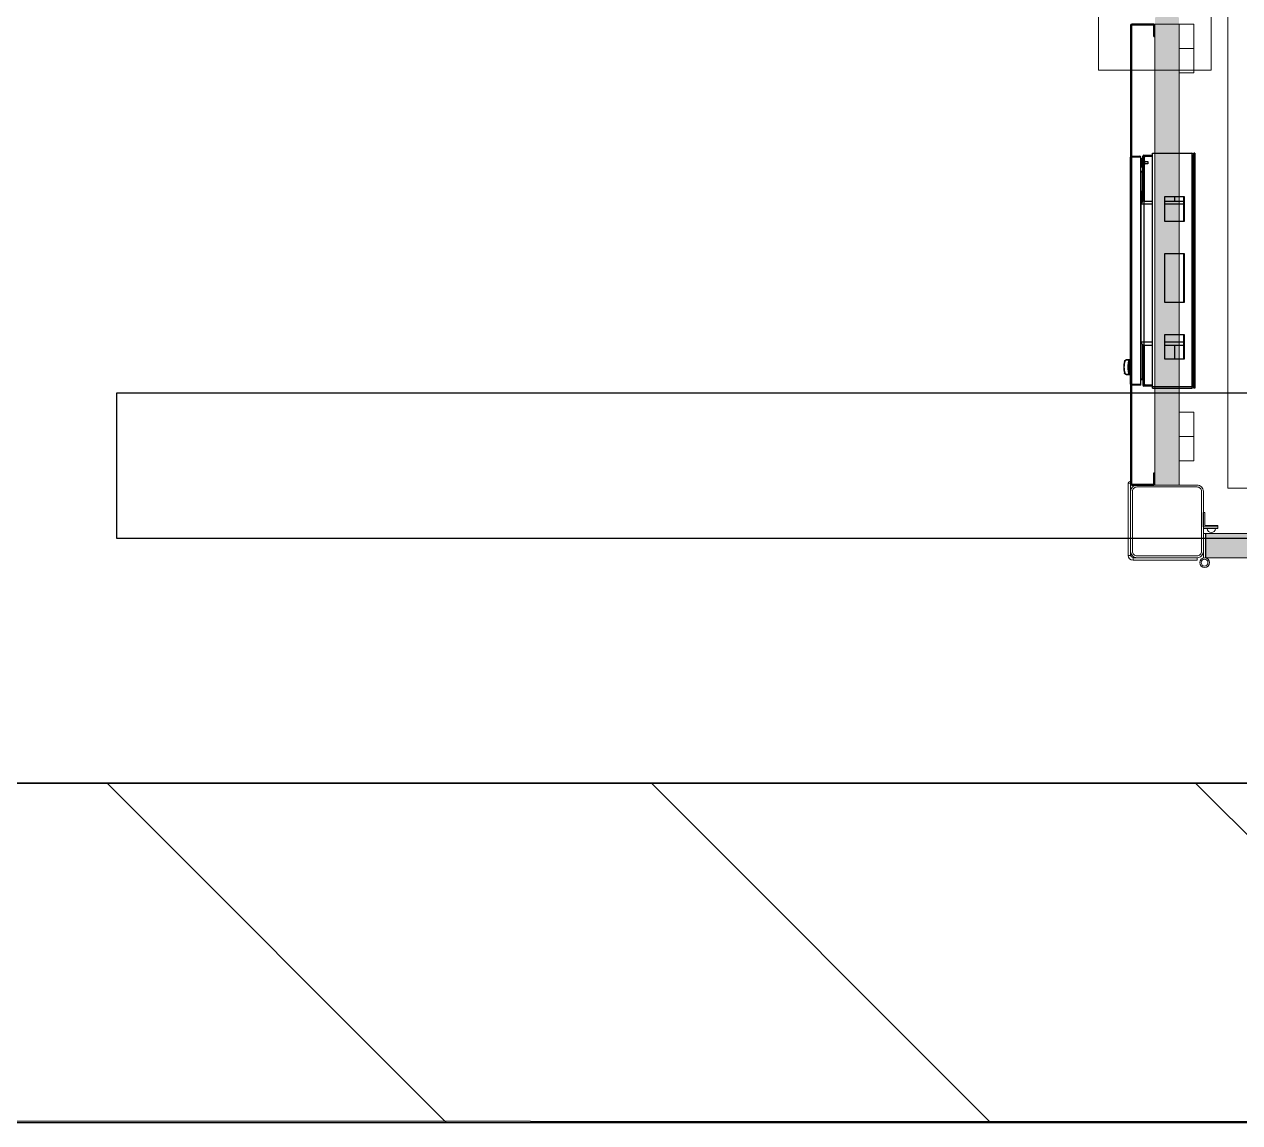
# Model space of a CAD drawing. Extents: x 758840 to 1108724, y -102573 to 143521.
# Drawn here: x 791906 to 794413, y 69328 to 71593 of the extents above; entities that cross this region are included whole.
import ezdxf
from ezdxf.xclip import XClip

# ---------------------------------------------------------------- set-up
doc = ezdxf.new("R2010")
doc.units = 0
doc.header["$LTSCALE"] = 1000
doc.header["$MEASUREMENT"] = 0
doc.linetypes.add('DASHDOT', pattern=[1, 0.5, -0.25, 0, -0.25])
for name, color, linetype in [('02电气-设备', 255, 'Continuous'), ('02电气-设备基础', 252, 'Continuous'), ('DX', 3, 'DASHDOT'), ('电缆沟', 2, 'Continuous'), ('空调标注', 3, 'Continuous'), ('钢构CAD-槽钢', 4, 'Continuous'), ('钢盖板', 6, 'Continuous')]:
    doc.layers.add(name, color=color, linetype=linetype)
doc.layers.add('细实线', color=3, linetype='Continuous', lineweight=5)

# ---------------------------------------------------------------- blocks, each defined once
blk = doc.blocks.new('A$C37F338BB')
at = {"color": 0, "lineweight": 15}
blk.add_lwpolyline([(0, 50), (30, 50), (30, 0), (0, 0)], close=True, dxfattribs=at)
blk = doc.blocks.new('332525')
at = {"color": 0, "lineweight": 15}
for p, q in [((1935745.8, 679933.7), (1935745.8, 679960.7)), ((1935745.8, 679960.7), (1935748.8, 679960.7)), ((1935748.8, 679960.7), (1935748.8, 679930.7)), ((1935718.8, 679933.7), (1935745.8, 679933.7)), ((1935718.8, 679930.7), (1935718.8, 679933.7)), ((1935748.8, 679930.7), (1935718.8, 679930.7)), ((1935748.8, 679930.7), (1935745.8, 679930.7)), ((1935748.8, 679933.7), (1935748.8, 679930.7))]:
    blk.add_line(p, q, dxfattribs=at)
blk = doc.blocks.new('BD4-PAL0101-LVPM-01')
at = {"ltscale": 5}
h = blk.add_hatch(dxfattribs=at)
h.set_pattern_fill('隔热材料01', color=8, scale=80, angle=225)
h.set_pattern_definition([(135, (16630031.106, -8273860.668), (-28.28427125, -28.28427125), [4.0142, -35.9858]), (135, (16630052.296, -8273839.48), (-28.28427125, -28.28427125), [4.0142, -35.9858]), (315, (16630018.67, -8273834.717), (28.28427125, 28.28427125), [4.0142, -35.9858]), (315, (16630026.344, -8273827.043), (28.28427125, 28.28427125), [4.0142, -35.9858]), (45, (16630003.813, -8273840.483), (-28.28427125, 28.28427125), [40.0194, 0.0194]), (360, (16630013.128, -8273834.007), (28.2842, -28.2842), [3.4144, -53.1542]), (341.56505, (16629988.258, -8273862.291), (28.284169758, -28.28429741), [2.244, -87.1988]), (341.56505, (16630016.542, -8273834.007), (28.284169758, -28.28429741), [2.244, -87.1988]), (18.43495, (16629980.586, -8273863.71), (28.28429741, -28.28416976), [4.488, -84.9548]), (18.43495, (16630008.87, -8273835.426), (28.28429741, -28.28416976), [4.488, -84.9548]), (288.43495, (16629993.225, -8273865.84), (28.28429741, -28.284169758), [21.3712, -68.0716]), (288.43495, (16630021.51, -8273837.555), (28.28429741, -28.284169758), [21.3712, -68.0716]), (341.56505, (16630002.822, -8273888.952), (28.284169758, -28.28429741), [2.244, -87.1988]), (341.56505, (16630031.106, -8273860.668), (28.284169758, -28.28429741), [2.244, -87.1988]), (360, (16630033.235, -8273861.377), (28.2842, -28.2842), [3.4144, -53.1542]), (18.43495, (16630008.365, -8273889.66), (28.28429741, -28.28416976), [4.488, -84.9548]), (18.43495, (16630036.65, -8273861.377), (28.28429741, -28.28416976), [4.488, -84.9548]), (270, (16630053.005, -8273841.607), (28.2842, -28.2842), [3.4144, -53.1542]), (288.43495, (16630024.011, -8273867.762), (28.28429741, -28.284169758), [2.244, -87.1988]), (288.43495, (16630052.296, -8273839.478), (28.28429741, -28.284169758), [2.244, -87.1988]), (251.56505, (16630024.72, -8273873.306), (28.28416976, -28.28429741), [4.488, -84.9548]), (251.56505, (16630053.005, -8273845.02), (28.28416976, -28.28429741), [4.488, -84.9548]), (341.56505, (16630000.899, -8273858.166), (28.284169758, -28.28429741), [21.3712, -68.0716]), (341.56505, (16630029.183, -8273829.882), (28.284169758, -28.28429741), [21.3712, -68.0716]), (270, (16630025.635, -8273821.5), (28.2842, -28.2842), [3.4144, -53.1542]), (288.43495, (16629997.35, -8273853.199), (28.28429741, -28.284169758), [2.244, -87.1988]), (288.43495, (16630025.635, -8273824.914), (28.28429741, -28.284169758), [2.244, -87.1988]), (251.56505, (16629998.77, -8273845.527), (28.28416976, -28.28429741), [4.488, -84.9548]), (251.56505, (16630027.054, -8273817.242), (28.28416976, -28.28429741), [4.488, -84.9548])])
edge = h.paths.add_edge_path()
edge.add_line((8308263.1, -4137751.1), (8308263.1, -4138701.1))
edge.add_line((8308213.1, -4138701.1), (8308213.1, -4137751.1))
edge.add_line((8308263.1, -4136651.1), (8308263.1, -4135811.1))
edge.add_line((8308213.1, -4135811.1), (8308213.1, -4136651.1))
h = blk.add_hatch(dxfattribs=at)
h.set_pattern_fill('隔热材料01', color=8, scale=80, angle=45)
h.set_pattern_definition([(315, (1.005, 48.483), (28.28427125, 28.28427125), [4.0142, -35.9858]), (315, (-20.185, 27.293), (28.28427125, 28.28427125), [4.0142, -35.9858]), (135, (13.44, 22.53), (-28.28427125, -28.28427125), [4.0142, -35.9858]), (135, (5.767, 14.858), (-28.28427125, -28.28427125), [4.0142, -35.9858]), (225, (28.298, 28.298), (28.28427125, -28.28427125), [40.0194, 0.0194]), (180, (18.983, 21.822), (-28.2842, 28.2842), [3.4144, -53.1542]), (161.56505, (43.853, 50.106), (-28.284169758, 28.28429741), [2.244, -87.1988]), (161.56505, (15.569, 21.822), (-28.284169758, 28.28429741), [2.244, -87.1988]), (198.43495, (51.525, 51.525), (-28.28429741, 28.28416976), [4.488, -84.9548]), (198.43495, (23.24, 23.24), (-28.28429741, 28.28416976), [4.488, -84.9548]), (108.43495, (38.886, 53.654), (-28.28429741, 28.284169758), [21.3712, -68.0716]), (108.43495, (10.602, 25.37), (-28.28429741, 28.284169758), [21.3712, -68.0716]), (161.56505, (29.29, 76.767), (-28.284169758, 28.28429741), [2.244, -87.1988]), (161.56505, (1.005, 48.483), (-28.284169758, 28.28429741), [2.244, -87.1988]), (180, (-1.124, 49.192), (-28.2842, 28.2842), [3.4144, -53.1542]), (198.43495, (23.746, 77.476), (-28.28429741, 28.28416976), [4.488, -84.9548]), (198.43495, (-4.538, 49.192), (-28.28429741, 28.28416976), [4.488, -84.9548]), (90, (-20.894, 29.422), (-28.2842, 28.2842), [3.4144, -53.1542]), (108.43495, (8.1, 55.577), (-28.28429741, 28.284169758), [2.244, -87.1988]), (108.43495, (-20.185, 27.293), (-28.28429741, 28.284169758), [2.244, -87.1988]), (71.56505, (7.39, 61.12), (-28.28416976, 28.28429741), [4.488, -84.9548]), (71.56505, (-20.894, 32.836), (-28.28416976, 28.28429741), [4.488, -84.9548]), (161.56505, (31.212, 45.98), (-28.284169758, 28.28429741), [21.3712, -68.0716]), (161.56505, (2.928, 17.696), (-28.284169758, 28.28429741), [21.3712, -68.0716]), (90, (6.476, 9.315), (-28.2842, 28.2842), [3.4144, -53.1542]), (108.43495, (34.76, 41.013), (-28.28429741, 28.284169758), [2.244, -87.1988]), (108.43495, (6.476, 12.729), (-28.28429741, 28.284169758), [2.244, -87.1988]), (71.56505, (33.34, 33.34), (-28.28416976, 28.28429741), [4.488, -84.9548]), (71.56505, (5.057, 5.057), (-28.28416976, 28.28429741), [4.488, -84.9548])])
h.paths.add_polyline_path([(8309454.1, -4138801.1), (8308888.6, -4138801.1), (8308888.6, -4138851.1), (8309454.1, -4138851.1)])
h.paths.add_polyline_path([(8308883.6, -4138801.1), (8308318.1, -4138801.1), (8308318.1, -4138851.1), (8308883.6, -4138851.1)])
h.paths.add_polyline_path([(8310456.6, -4138851.1), (8309564.1, -4138851.1), (8309564.1, -4138801.1), (8310456.6, -4138801.1)])
h.paths.add_polyline_path([(8311354.1, -4138851.1), (8310461.6, -4138851.1), (8310461.6, -4138801.1), (8311354.1, -4138801.1)])
h.paths.add_polyline_path([(8311464.1, -4138801.1), (8312356.6, -4138801.1), (8312356.6, -4138851.1), (8311464.1, -4138851.1)])
h.paths.add_polyline_path([(8312361.6, -4138851.1), (8312361.6, -4138801.1), (8313254.1, -4138801.1), (8313254.1, -4138851.1)])
h.paths.add_polyline_path([(8314456.6, -4138851.1), (8313364.1, -4138851.1), (8313364.1, -4138801.1), (8314456.6, -4138801.1)])
h.paths.add_polyline_path([(8314461.6, -4138851.1), (8314461.6, -4138801.1), (8315554.1, -4138801.1), (8315554.1, -4138851.1)])
h.paths.add_polyline_path([(8316861.6, -4138851.1), (8315664.1, -4138851.1), (8315664.1, -4138801.1), (8316861.6, -4138801.1)])
h.paths.add_polyline_path([(8316866.6, -4138851.1), (8316866.6, -4138801.1), (8318064.1, -4138801.1), (8318064.1, -4138851.1)])
h.paths.add_polyline_path([(8319466.6, -4138851.1), (8318174.1, -4138851.1), (8318174.1, -4138801.1), (8319466.6, -4138801.1)])
h.paths.add_polyline_path([(8319471.6, -4138851.1), (8319471.6, -4138801.1), (8320764.1, -4138801.1), (8320764.1, -4138851.1)])
h.paths.add_polyline_path([(8320874.1, -4138851.1), (8321714.1, -4138851.1), (8321714.1, -4138801.1), (8320874.1, -4138801.1)])
at = {"lineweight": 15}
for p, q in [((8308096.8, -4137845.6), (8308096.8, -4136651.1)), ((8308329.3, -4136651.1), (8308329.3, -4137845.6)), ((8308213.1, -4138701.1), (8308213.1, -4137751.1)), ((8308213.1, -4137751.1), (8308263.1, -4137751.1)), ((8308263.1, -4137751.1), (8308263.1, -4138701.1)), ((8308329.3, -4137845.6), (8308096.8, -4137845.6)), ((8308213.1, -4138501.1), (8308263.1, -4138501.1)), ((8308213.1, -4138701.1), (8308213.1, -4138501.1)), ((8308263.1, -4138501.1), (8308263.1, -4138701.1)), ((8308263.1, -4138701.1), (8308213.1, -4138701.1)), ((8308263.1, -4138701.1), (8308213.1, -4138701.1)), ((8308313.1, -4138787.6), (8308340.1, -4138787.6)), ((8308340.1, -4138787.6), (8308313.1, -4138787.6)), ((8308313.1, -4138787.6), (8308313.1, -4138790.6)), ((8308313.1, -4138790.6), (8308343.1, -4138790.6)), ((8308343.1, -4138790.6), (8308343.1, -4138787.6)), ((8308313.6, -4138801.1), (8308313.6, -4138851.3)), ((8308313.6, -4138801.1), (8308317.6, -4138801.1)), ((8308317.6, -4138801.1), (8308317.6, -4138851.3)), ((8308300.1, -4138851.1), (8308300.1, -4138856.1))]:
    blk.add_line(p, q, dxfattribs=at)
at = {"linetype": 'Continuous', "lineweight": 25}
for p, q in [((8308163.1, -4137753.3), (8308163.1, -4138023.1)), ((8308163.1, -4137753.3), (8308163.1, -4138698.9)), ((8308165.1, -4137753.3), (8308165.1, -4138023.1)), ((8308165.1, -4137753.3), (8308165.1, -4138698.9)), ((8308165.3, -4137751.1), (8308210.9, -4137751.1)), ((8308210.9, -4137751.1), (8308165.3, -4137751.1)), ((8308210.9, -4137753.1), (8308165.3, -4137753.1)), ((8308211.1, -4137776.1), (8308211.1, -4137753.3)), ((8308213.1, -4137776.1), (8308213.1, -4137753.3)), ((8308211.1, -4137776.1), (8308213.1, -4137776.1)), ((8308163.1, -4138025.1), (8308165.1, -4138025.1)), ((8308163.1, -4138493.1), (8308163.1, -4138025.1)), ((8308165.1, -4138023.1), (8308182.1, -4138023.1)), ((8308182.1, -4138024.6), (8308165.1, -4138024.6)), ((8308165.1, -4138025.1), (8308165.1, -4138493.1)), ((8308184.1, -4138025.1), (8308165.1, -4138025.1)), ((8308181.1, -4138024.6), (8308181.1, -4138025.1)), ((8308184.1, -4138493.1), (8308184.1, -4138025.1)), ((8308185.8, -4138029.4), (8308185.8, -4138028.4)), ((8308188.3, -4138028.4), (8308185.8, -4138028.4)), ((8308185.8, -4138029.4), (8308185.8, -4138042.9)), ((8308185.8, -4138029.4), (8308188.3, -4138029.4)), ((8308188.3, -4138022.6), (8308188.3, -4138022.8)), ((8308188.3, -4138022.6), (8308188.3, -4138022.6)), ((8308188.3, -4138054.4), (8308188.3, -4138022.8)), ((8308189.5, -4138022.6), (8308190, -4138022.6)), ((8308189.5, -4138022.8), (8308189.5, -4138054.4)), ((8308189.5, -4138032), (8308191.2, -4138032)), ((8308190.3, -4138021.1), (8308190, -4138021.1)), ((8308190.3, -4138022.3), (8308190, -4138022.3)), ((8308190, -4138032), (8308190, -4138022.6)), ((8308190, -4138022.6), (8308208.3, -4138022.6)), ((8308190.1, -4138024.8), (8308190.1, -4138032)), ((8308191.3, -4138024.8), (8308190.1, -4138024.8)), ((8308190.3, -4138022.3), (8308190.3, -4138021.1)), ((8308190.3, -4138021.1), (8308208.3, -4138021.1)), ((8308208.3, -4138022.3), (8308190.3, -4138022.3)), ((8308191.2, -4138032), (8308191.2, -4138040.7)), ((8308191.2, -4138032), (8308191.5, -4138032.3)), ((8308191.5, -4138040.4), (8308191.2, -4138040.7)), ((8308191.3, -4138024.8), (8308191.8, -4138024.8)), ((8308191.3, -4138024.8), (8308191.3, -4138032.1)), ((8308191.5, -4138032.3), (8308191.5, -4138040.4)), ((8308191.5, -4138033.9), (8308198.4, -4138033.9)), ((8308198.4, -4138038.9), (8308191.5, -4138038.9)), ((8308191.8, -4138024.8), (8308193.8, -4138022.8)), ((8308191.8, -4138033.9), (8308191.8, -4138024.8)), ((8308191.8, -4138115.6), (8308191.8, -4138038.9)), ((8308193.8, -4138022.8), (8308208.3, -4138022.8)), ((8308198.4, -4138033.9), (8308198.4, -4138036.4)), ((8308198.4, -4138036.4), (8308198.4, -4138038.9)), ((8308206.3, -4138022.3), (8308206.3, -4138022.6)), ((8308208.3, -4138017.1), (8308289.3, -4138017.1)), ((8308208.3, -4138498.1), (8308208.3, -4138017.1)), ((8308289.3, -4138017.1), (8308289.3, -4138050.1)), ((8308289.3, -4138022.1), (8308293.1, -4138022.1)), ((8308289.3, -4138023.1), (8308289.3, -4138495.1)), ((8308291.3, -4138022.1), (8308291.3, -4138496.1)), ((8308295.5, -4138017.1), (8308293.1, -4138017.1)), ((8308293.1, -4138501.1), (8308293.1, -4138017.1)), ((8308295.5, -4138017.1), (8308295.5, -4138501.1)), ((8308184.1, -4138042.9), (8308185.8, -4138042.9)), ((8308186.8, -4138045.4), (8308184.1, -4138045.4)), ((8308187.8, -4138054.9), (8308184.1, -4138054.9)), ((8308187.8, -4138056.1), (8308184.1, -4138056.1)), ((8308185.8, -4138042.9), (8308185.8, -4138043.9)), ((8308185.8, -4138042.9), (8308188.3, -4138042.9)), ((8308188.3, -4138043.9), (8308185.8, -4138043.9)), ((8308187.8, -4138116.6), (8308187.8, -4138056.1)), ((8308187.8, -4138056.1), (8308189.5, -4138056.1)), ((8308188.3, -4138056), (8308188.3, -4138056.1)), ((8308191.2, -4138040.7), (8308189.5, -4138040.7)), ((8308189.5, -4138054.4), (8308189.5, -4138056.1)), ((8308189.5, -4138056.1), (8308189.5, -4138115.8)), ((8308190, -4138115.7), (8308190, -4138040.7)), ((8308190.1, -4138040.7), (8308190.1, -4138115.7)), ((8308191.3, -4138040.6), (8308191.3, -4138115.6)), ((8308289.3, -4138050.1), (8308291.3, -4138050.1)), ((8308185.1, -4138406.6), (8308185.1, -4138094.6)), ((8308191.1, -4138406.6), (8308191.1, -4138094.6)), ((8308191.1, -4138115.6), (8308208.3, -4138115.6)), ((8308191.1, -4138117.3), (8308191.1, -4138115.6)), ((8308274.3, -4138107.1), (8308233.1, -4138107.1)), ((8308233.1, -4138107.1), (8308233.1, -4138157.1)), ((8308233.1, -4138115.6), (8308273.1, -4138115.6)), ((8308254.3, -4138115.6), (8308254.3, -4138107.1)), ((8308273.1, -4138157.1), (8308273.1, -4138107.1)), ((8308274.3, -4138157.1), (8308274.3, -4138107.1)), ((8308185.1, -4138121.6), (8308191.1, -4138121.6)), ((8308191.1, -4138121.6), (8308191.1, -4138117.3)), ((8308191.1, -4138121.6), (8308208.3, -4138121.6)), ((8308233.1, -4138121.6), (8308273.1, -4138121.6)), ((8308233.1, -4138157.1), (8308274.3, -4138157.1)), ((8308274.3, -4138224.1), (8308233.1, -4138224.1)), ((8308233.1, -4138224.1), (8308233.1, -4138324.1)), ((8308273.1, -4138324.1), (8308273.1, -4138224.1)), ((8308274.3, -4138324.1), (8308274.3, -4138224.1)), ((8308233.1, -4138324.1), (8308274.3, -4138324.1)), ((8308274.3, -4138391.1), (8308233.1, -4138391.1)), ((8308233.1, -4138391.1), (8308233.1, -4138441.1)), ((8308273.1, -4138441.1), (8308273.1, -4138391.1)), ((8308274.3, -4138441.1), (8308274.3, -4138391.1)), ((8308191.1, -4138406.6), (8308185.1, -4138406.6)), ((8308187.8, -4138482.1), (8308187.8, -4138411.6)), ((8308189.5, -4138412.4), (8308189.5, -4138482.1)), ((8308190, -4138469), (8308190, -4138412.5)), ((8308190.1, -4138412.5), (8308190.1, -4138493.4)), ((8308208.3, -4138406.6), (8308191.1, -4138406.6)), ((8308191.1, -4138410.8), (8308191.1, -4138406.6)), ((8308191.1, -4138412.6), (8308191.1, -4138410.8)), ((8308191.1, -4138412.6), (8308208.3, -4138412.6)), ((8308191.3, -4138412.6), (8308191.3, -4138493.4)), ((8308191.8, -4138493.4), (8308191.8, -4138412.6)), ((8308273.1, -4138406.6), (8308233.1, -4138406.6)), ((8308233.1, -4138412.6), (8308273.1, -4138412.6)), ((8308254.3, -4138441.1), (8308254.3, -4138412.6)), ((8308233.1, -4138441.1), (8308274.3, -4138441.1)), ((8308150.4, -4138446.2), (8308150.8, -4138445.2)), ((8308154.1, -4138443.1), (8308160, -4138442.9)), ((8308155.6, -4138443.1), (8308154.1, -4138443.2)), ((8308154.1, -4138443.2), (8308154.2, -4138443.1)), ((8308159.8, -4138443.5), (8308154.1, -4138443.7)), ((8308160, -4138443), (8308155.6, -4138443.1)), ((8308159.8, -4138443.5), (8308159.8, -4138443.6)), ((8308159.8, -4138472.6), (8308159.8, -4138443.6)), ((8308160, -4138443), (8308160, -4138442.9)), ((8308160.7, -4138473.6), (8308160.7, -4138442.6)), ((8308160.7, -4138442.6), (8308161.5, -4138442.6)), ((8308161.5, -4138473.6), (8308161.5, -4138442.6)), ((8308162.5, -4138444.1), (8308163.1, -4138444.1)), ((8308154.1, -4138472.5), (8308159.8, -4138472.6)), ((8308154.1, -4138473), (8308155.6, -4138473)), ((8308154.2, -4138473.1), (8308154.1, -4138473)), ((8308160, -4138473.3), (8308154.1, -4138473.1)), ((8308155.6, -4138473), (8308160, -4138473.2)), ((8308159.8, -4138472.6), (8308159.8, -4138472.6)), ((8308160, -4138473.3), (8308160, -4138473.2)), ((8308161.5, -4138473.6), (8308160.7, -4138473.6)), ((8308163.1, -4138472.1), (8308162.5, -4138472.1)), ((8308184.1, -4138482.1), (8308187.8, -4138482.1)), ((8308184.1, -4138483.3), (8308187.8, -4138483.3)), ((8308189.5, -4138482.1), (8308187.8, -4138482.1)), ((8308188.3, -4138482.1), (8308188.3, -4138482.2)), ((8308188.3, -4138483.8), (8308188.3, -4138495.4)), ((8308189.5, -4138482.1), (8308189.5, -4138483.8)), ((8308190.1, -4138483), (8308189.5, -4138483)), ((8308189.5, -4138483.8), (8308190.1, -4138483.7)), ((8308189.5, -4138483.8), (8308189.5, -4138495.4)), ((8308189.7, -4138489.9), (8308189.5, -4138488.3)), ((8308190.1, -4138489.8), (8308189.7, -4138489.9)), ((8308291.3, -4138468.1), (8308289.3, -4138468.1)), ((8308289.3, -4138468.1), (8308289.3, -4138498.1)), ((8308165.1, -4138493.1), (8308163.1, -4138493.1)), ((8308163.1, -4138495.1), (8308163.1, -4138698.9)), ((8308165.1, -4138495.1), (8308163.1, -4138495.1)), ((8308165.1, -4138493.1), (8308184.1, -4138493.1)), ((8308165.1, -4138493.6), (8308184.1, -4138493.6)), ((8308165.1, -4138495.1), (8308165.1, -4138698.9)), ((8308184.1, -4138495.1), (8308165.1, -4138495.1)), ((8308184.1, -4138495.1), (8308184.1, -4138493.6)), ((8308188.3, -4138495.4), (8308188.3, -4138495.6)), ((8308188.3, -4138495.6), (8308188.3, -4138495.6)), ((8308190.1, -4138492.9), (8308189.5, -4138493)), ((8308190.1, -4138493), (8308189.5, -4138493)), ((8308189.5, -4138495.6), (8308190, -4138495.6)), ((8308190, -4138495.6), (8308190, -4138493)), ((8308208.3, -4138495.6), (8308190, -4138495.6)), ((8308190, -4138495.9), (8308190.3, -4138495.9)), ((8308190.3, -4138497.1), (8308190, -4138497.1)), ((8308190.1, -4138493.4), (8308191.3, -4138493.4)), ((8308190.3, -4138497.1), (8308190.3, -4138495.9)), ((8308190.3, -4138495.9), (8308208.3, -4138495.9)), ((8308208.3, -4138497.1), (8308190.3, -4138497.1)), ((8308191.3, -4138493.4), (8308191.8, -4138493.4)), ((8308193.8, -4138495.4), (8308191.8, -4138493.4)), ((8308208.3, -4138495.4), (8308193.8, -4138495.4)), ((8308206.3, -4138495.6), (8308206.3, -4138495.9)), ((8308208.3, -4138501.1), (8308208.3, -4138498.1)), ((8308208.3, -4138498.1), (8308289.3, -4138498.1)), ((8308208.3, -4138501.1), (8308289.3, -4138501.1)), ((8308293.1, -4138496.1), (8308289.3, -4138496.1)), ((8308289.3, -4138498.1), (8308289.3, -4138501.1)), ((8308295.5, -4138501.1), (8308293.1, -4138501.1)), ((8308211.1, -4138698.9), (8308211.1, -4138676.1)), ((8308211.1, -4138676.1), (8308213.1, -4138676.1)), ((8308211.1, -4138698.9), (8308211.1, -4138676.1)), ((8308211.1, -4138676.1), (8308213.1, -4138676.1)), ((8308213.1, -4138698.9), (8308213.1, -4138676.1)), ((8308213.1, -4138698.9), (8308213.1, -4138676.1)), ((8308165.3, -4138699.1), (8308210.9, -4138699.1)), ((8308165.3, -4138699.1), (8308210.9, -4138699.1)), ((8308165.3, -4138701.1), (8308210.9, -4138701.1)), ((8308165.3, -4138701.1), (8308210.9, -4138701.1))]:
    blk.add_line(p, q, dxfattribs=at)
at = {"lineweight": -3}
blk.add_line((8308165.1, -4138023.1), (8308163.1, -4138023.1), dxfattribs=at)
at = {"linetype": 'ByBlock', "lineweight": 15}
for p, q in [((8308163.1, -4138697.1), (8308158.1, -4138697.1)), ((8308161.1, -4138694.1), (8308163.1, -4138694.1)), ((8308163.1, -4138694.1), (8308163.1, -4138844.1)), ((8308313.1, -4138720.4), (8308313.4, -4138720.1)), ((8308313.1, -4138747.4), (8308313.4, -4138747.1)), ((8308318.1, -4138801.1, 0), (8308883.6, -4138801.1, 0)), ((8308318.1, -4138851.1, 0), (8308318.1, -4138801.1, 0)), ((8308163.3, -4138846.1), (8308158.1, -4138846.1)), ((8308168.1, -4138850.8), (8308168.1, -4138856.1)), ((8308300.1, -4138856.1), (8308168.1, -4138856.1)), ((8308170.1, -4138851.1), (8308175.7, -4138851.1)), ((8308883.6, -4138851.1, 0), (8308318.1, -4138851.1, 0))]:
    blk.add_line(p, q, dxfattribs=at)
at = {"lineweight": 15}
for points in [[(8308293.1, -4137801.1), (8308263.1, -4137801.1), (8308263.1, -4137751.1), (8308293.1, -4137751.1)], [(8308293.1, -4137851.1), (8308263.1, -4137851.1), (8308263.1, -4137801.1), (8308293.1, -4137801.1)]]:
    blk.add_lwpolyline(points, close=True, dxfattribs=at)
at = {"linetype": 'Continuous', "lineweight": 25, "flags": 128}
for points in [[(8308171.3, -4138024.6), (8308169.9, -4138024.8), (8308169, -4138025.1)], [(8308190.1, -4138469.1), (8308189.8, -4138468.9), (8308189.4, -4138468.6)], [(8308189.5, -4138493), (8308189.6, -4138492.9), (8308189.7, -4138492.8), (8308189.8, -4138492.5), (8308189.9, -4138492.1), (8308189.9, -4138491.6), (8308189.9, -4138491.1), (8308189.8, -4138490.5), (8308189.7, -4138489.9)]]:
    blk.add_lwpolyline(points, dxfattribs=at)
at = {"lineweight": 15}
for radius in [10, 7]:
    blk.add_circle((8308315.6, -4138861.1), radius, dxfattribs=at)
at = {"linetype": 'Continuous', "lineweight": 25}
for centre, radius, start, end in [((8308165.3, -4137753.3), 2.2, 90, 180), ((8308165.3, -4137753.3), 0.2, 90, 180), ((8308210.9, -4137753.3), 2.2, 0, 90), ((8308210.9, -4137753.3), 0.2, 0, 90), ((8308165.1, -4138025.1), 2, 90, 180), ((8308165.1, -4138025.1), 0.5, 90, 180), ((8308182.1, -4138025.1), 2, 0, 90), ((8308182.1, -4138025.1), 0.5, 0, 90), ((8308190, -4138022.8), 1.7, 90, 180), ((8308190, -4138022.8), 0.5, 90, 180), ((8308289.3, -4138019.1), 2, 270, 90), ((8308187.8, -4138054.4), 1.7, 270, 0), ((8308187.8, -4138054.4), 0.5, 270, 0), ((8308191.1, -4138121.6), 6, 90, 180), ((8308191.1, -4138406.6), 6, 180, 270), ((8308160.7, -4138443.6), 1, 90, 134.4171), ((8308161.5, -4138443.6), 1, 0, 90), ((8308160.7, -4138472.6), 1, 225.5829, 270), ((8308161.5, -4138472.6), 1, 270, 0), ((8308187.8, -4138483.8), 1.7, 0, 90), ((8308187.8, -4138483.8), 0.5, 0, 90), ((8308165.1, -4138493.1), 2, 180, 270), ((8308165.1, -4138493.1), 0.5, 180, 270), ((8308190, -4138495.4), 1.7, 180, 270), ((8308190, -4138495.4), 0.5, 180, 270), ((8308289.3, -4138499.1), 2, 270, 90), ((8308165.3, -4138698.9), 2.2, 180, 270), ((8308165.3, -4138698.9), 2.2, 180, 270), ((8308165.3, -4138698.9), 0.2, 180, 270), ((8308165.3, -4138698.9), 0.2, 180, 270), ((8308210.9, -4138698.9), 0.2, 270, 0), ((8308210.9, -4138698.9), 2.2, 270, 0), ((8308210.9, -4138698.9), 0.2, 270, 0), ((8308210.9, -4138698.9), 2.2, 270, 0)]:
    blk.add_arc(centre, radius, start, end, dxfattribs=at)
at = {"linetype": 'ByBlock', "lineweight": 15}
for centre, radius, start, end in [((8308161.1, -4138697.1), 3, 90, 180), ((8308168.1, -4138846.1), 10, 180, 270), ((8308170.1, -4138844.1), 7, 180, 270)]:
    blk.add_arc(centre, radius, start, end, dxfattribs=at)
at = {"lineweight": 15}
blk.add_arc((8308329.6, -4138790.6), 8.49, 180, 0, dxfattribs=at)
at = {"linetype": 'Continuous', "lineweight": 25}
for points, knots in [([(8308188.3, -4138043.9), (8308188.2, -4138044.1), (8308188.2, -4138044.4), (8308188, -4138044.9), (8308187.6, -4138045.2), (8308187.2, -4138045.4), (8308186.9, -4138045.4), (8308186.8, -4138045.4)], [0, 0, 0, 0, 0.234389, 0.428804, 0.623789, 0.807678, 1, 1, 1, 1]), ([(8308150.4, -4138446.2), (8308150, -4138448.2), (8308149.1, -4138452.1), (8308149, -4138456.1), (8308149, -4138458.1)], [0, 0, 0, 0, 0.500776, 1, 1, 1, 1]), ([(8308149, -4138458.1), (8308149, -4138460.1), (8308149.1, -4138464.1), (8308150, -4138468), (8308150.4, -4138470)], [0, 0, 0, 0, 0.499229, 1, 1, 1, 1]), ([(8308150.9, -4138446.4), (8308150.4, -4138448.3), (8308149.6, -4138452.2), (8308149.3, -4138458.1), (8308149.6, -4138464), (8308150.4, -4138467.9), (8308150.9, -4138469.8)], [0, 0, 0, 0, 0.2500249, 0.5000005, 0.749976, 1, 1, 1, 1]), ([(8308150.4, -4138446.2), (8308150.4, -4138446.2), (8308150.4, -4138446.2), (8308150.5, -4138446.3), (8308150.5, -4138446.3), (8308150.6, -4138446.3), (8308150.7, -4138446.3), (8308150.8, -4138446.4), (8308150.9, -4138446.4)], [0, 0, 0, 0, 0.239736, 0.368522, 0.499927, 0.631387, 0.76016, 1, 1, 1, 1]), ([(8308150.8, -4138445.2), (8308151, -4138444.9), (8308151.5, -4138444.2), (8308152.7, -4138443.4), (8308153.6, -4138443.3), (8308154.1, -4138443.2)], [0, 0, 0, 0, 0.298501, 0.63184, 1, 1, 1, 1]), ([(8308150.9, -4138445), (8308151.1, -4138444.7), (8308151.5, -4138444.2), (8308152.3, -4138443.6), (8308153.2, -4138443.2), (8308153.9, -4138443.1), (8308154.2, -4138443.1)], [0, 0, 0, 0, 0.253767, 0.510284, 0.761414, 1, 1, 1, 1]), ([(8308154.1, -4138443.7), (8308153.8, -4138443.8), (8308153, -4138443.9), (8308152, -4138444.4), (8308151.2, -4138445.3), (8308151, -4138446), (8308150.9, -4138446.4)], [0, 0, 0, 0, 0.250179, 0.500264, 0.750231, 1, 1, 1, 1]), ([(8308154.1, -4138443.7), (8308154.1, -4138443.7), (8308154.1, -4138443.5), (8308154.1, -4138443.4), (8308154.1, -4138443.2), (8308154.1, -4138443.2), (8308154.1, -4138443.2)], [0, 0, 0, 0, 0.25, 0.499994, 0.749996, 1, 1, 1, 1]), ([(8308159.8, -4138472.6), (8308159.4, -4138471.1), (8308158.7, -4138467.9), (8308158.1, -4138463.1), (8308157.9, -4138458.2), (8308158.1, -4138453.2), (8308158.7, -4138448.3), (8308159.4, -4138445.1), (8308159.8, -4138443.5)], [0, 0, 0, 0, 0.164053, 0.328105, 0.496926, 0.665747, 0.832274, 1, 1, 1, 1]), ([(8308160, -4138443), (8308160, -4138443), (8308160, -4138443), (8308160, -4138443.1), (8308160, -4138443.1), (8308159.9, -4138443.2), (8308159.8, -4138443.3), (8308159.8, -4138443.4), (8308159.8, -4138443.5), (8308159.8, -4138443.5)], [0, 0, 0, 0, 0.097423, 0.201002, 0.450505, 0.498819, 0.734668, 0.875259, 1, 1, 1, 1]), ([(8308162.5, -4138443.6), (8308162.5, -4138443.6), (8308162.5, -4138443.7), (8308162.5, -4138444.6), (8308162.5, -4138445.9), (8308162.5, -4138447.8), (8308162.5, -4138450.1), (8308162.5, -4138452.7), (8308162.5, -4138455.4), (8308162.5, -4138458.1), (8308162.5, -4138460.8), (8308162.5, -4138463.5), (8308162.5, -4138466.1), (8308162.5, -4138468.4), (8308162.5, -4138470.3), (8308162.5, -4138471.6), (8308162.5, -4138472.4), (8308162.5, -4138472.5), (8308162.5, -4138472.6)], [0, 0, 0, 0, 0.058271, 0.120022, 0.184331, 0.25, 0.315669, 0.379979, 0.441729, 0.5, 0.558271, 0.620021, 0.684331, 0.75, 0.815669, 0.879978, 0.941729, 1, 1, 1, 1]), ([(8308150.9, -4138469.8), (8308150.8, -4138469.8), (8308150.7, -4138469.9), (8308150.6, -4138469.9), (8308150.5, -4138469.9), (8308150.5, -4138469.9), (8308150.4, -4138469.9), (8308150.4, -4138470), (8308150.4, -4138470)], [0, 0, 0, 0, 0.239839, 0.368614, 0.500073, 0.63148, 0.760265, 1, 1, 1, 1]), ([(8308154.1, -4138473), (8308153.6, -4138472.9), (8308152.7, -4138472.8), (8308151.5, -4138472), (8308150.7, -4138471), (8308150.5, -4138470.3), (8308150.4, -4138470)], [0, 0, 0, 0, 0.291371, 0.555228, 0.791467, 1, 1, 1, 1]), ([(8308150.9, -4138469.8), (8308151, -4138470.2), (8308151.2, -4138470.9), (8308152, -4138471.7), (8308153, -4138472.3), (8308153.8, -4138472.4), (8308154.1, -4138472.5)], [0, 0, 0, 0, 0.249771, 0.499736, 0.749819, 1, 1, 1, 1]), ([(8308154.2, -4138473.1), (8308153.9, -4138473.1), (8308153.2, -4138473), (8308152.3, -4138472.6), (8308151.5, -4138472), (8308151.1, -4138471.5), (8308150.9, -4138471.2)], [0, 0, 0, 0, 0.238586, 0.489716, 0.746233, 1, 1, 1, 1]), ([(8308154.1, -4138473), (8308154.1, -4138473), (8308154.1, -4138473), (8308154.1, -4138472.8), (8308154.1, -4138472.7), (8308154.1, -4138472.5), (8308154.1, -4138472.5)], [0, 0, 0, 0, 0.250006, 0.500002, 0.749999, 1, 1, 1, 1]), ([(8308159.8, -4138472.6), (8308159.8, -4138472.7), (8308159.8, -4138472.7), (8308159.8, -4138472.8), (8308159.9, -4138472.9), (8308159.9, -4138473), (8308159.9, -4138473), (8308160, -4138473.1), (8308160, -4138473.1), (8308160, -4138473.2), (8308160, -4138473.2), (8308160, -4138473.2)], [0, 0, 0, 0, 0.127346, 0.267098, 0.408416, 0.504422, 0.533745, 0.550848, 0.799618, 0.902892, 1, 1, 1, 1])]:
    blk.add_open_spline(points, degree=3, knots=knots, dxfattribs=at)
at = {"layer": 'DX', "linetype": 'ByBlock', "lineweight": 13}
blk.add_lwpolyline([(8308363.4, -4138707.6), (8308363.4, -4137707.6), (8309763.4, -4137707.6), (8309763.4, -4138707.6)], close=True, dxfattribs=at)
at = {"layer": '空调标注', "linetype": 'ByBlock', "lineweight": 15}
for p, q in [((8308158.1, -4138846.1), (8308158.1, -4138697.1)), ((8308300.1, -4138851.1), (8308250.5, -4138851.1))]:
    blk.add_line(p, q, dxfattribs=at)
at = {"layer": '细实线', "lineweight": 15}
for points in [[(8308176.1, -4138851.1), (8308300.1, -4138851.1, 0.414214), (8308313.1, -4138838.1), (8308313.1, -4138714.1, 0.414214), (8308300.1, -4138701.1), (8308176.1, -4138701.1, 0.414214), (8308163.1, -4138714.1), (8308163.1, -4138838.1, 0.414214)], [(8308176.1, -4138847.1), (8308300.1, -4138847.1, 0.414214), (8308309.1, -4138838.1), (8308309.1, -4138714.1, 0.414214), (8308300.1, -4138705.1), (8308176.1, -4138705.1, 0.414214), (8308167.1, -4138714.1), (8308167.1, -4138838.1, 0.414214)]]:
    blk.add_lwpolyline(points, format="xyb", close=True, dxfattribs=at)
at = {"layer": '钢构CAD-槽钢', "linetype": 'ByBlock', "lineweight": 15}
blk.add_line((8308263.1, -4138017.1), (8308213.1, -4138017.1), dxfattribs=at)
at = {"linetype": 'ByBlock', "lineweight": 15, "xscale": -1, "rotation": 180}
for p in [(8308263.1, -4138551.1), (8308263.1, -4138601.1)]:
    blk.add_blockref('A$C37F338BB', p, dxfattribs=at)
at = {"lineweight": 15, "xscale": -1}
blk.add_blockref('332525', (10244061.8, -4818718.3), dxfattribs=at)
blk = doc.blocks.new('A$C675A25EF')
at = {"layer": '钢盖板'}
h = blk.add_hatch(dxfattribs=at)
h.set_pattern_fill('ANSI31', color=8, scale=500)
h.set_pattern_definition([(45, (0, 0), (-561.266, 561.266), [])])
edge = h.paths.add_edge_path()
edge.add_line((17031.3, -23542), (-335.1, -23542))
edge.add_line((-335.1, -23542), (-335.1, -32435.9))
edge.add_line((-335.1, -32435.9), (364.9, -32435.9))
edge.add_line((364.9, -32435.9), (364.9, -24242))
edge.add_line((364.9, -24242), (17031.3, -24242))
at = {"layer": '钢盖板', "color": 8}
for points in [[(17031.3, -23542), (-335.1, -23542), (-335.1, -32441.9), (364.9, -32441.9), (364.9, -24642), (764.9, -24242), (17031.3, -24242)], [(17031.3, -23542), (-335.1, -23545), (-335.1, -32438.9), (364.9, -32435.9), (364.9, -24642), (764.9, -24242), (17031.3, -24242)]]:
    blk.add_lwpolyline(points, dxfattribs=at)
blk = doc.blocks.new('dlg')
at = {"layer": '电缆沟'}
for p, q in [((611286.2, 164514.9), (595029.7, 164514.9)), ((611286.2, 163814.9), (593929.7, 163814.9))]:
    blk.add_line(p, q, dxfattribs=at)

msp = doc.modelspace()

# ---------------------------------------------------------------- linework, layer by layer
at = {"layer": '02电气-设备基础'}
msp.add_lwpolyline([(826754.74, 70532.54), (792096.74, 70532.54), (792096.74, 70832.54), (826754.74, 70832.54)], close=True, dxfattribs=at)

# ---------------------------------------------------------------- block references
at = {"layer": '02电气-设备'}
msp.add_blockref('BD4-PAL0101-LVPM-01', (-7513975.04, 4209343.63), dxfattribs=at)
at = {"layer": '电缆沟', "color": 250}
ref = msp.add_blockref('dlg', (195546.85, -94487.22), dxfattribs=at)
XClip(ref).set_block_clipping_path([(593286.1732931416, 142691.8646106179), (716986.1733082433, 211143.5433225089)])
at = {"layer": '钢盖板', "color": 8}
ref = msp.add_blockref('A$C675A25EF', (789811.69, 45785.61), dxfattribs=dict(at, xscale=-1, rotation=180))
XClip(ref).set_block_clipping_path([(-928.670863559, -70942.9526504109), (122721.3291515426, 2298.0898296545)])

doc.saveas('drawing.dxf')
